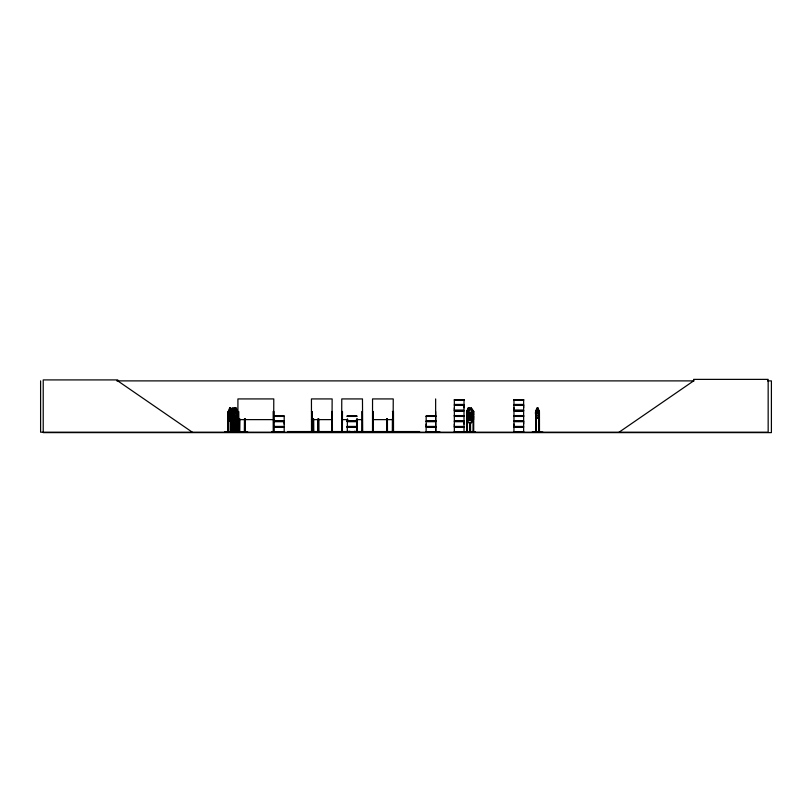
<?xml version="1.0" encoding="UTF-8"?>
<svg xmlns="http://www.w3.org/2000/svg" width="812" height="812" viewBox="0 0 812 812"><rect width="100%" height="100%" fill="white"/><g stroke="black" fill="none" stroke-linecap="round" stroke-linejoin="round"><path stroke-width="1.22" d="M284.18 424.067L284.18 421.682L274.507 421.682M435.841 426.442L426.158 426.442L426.168 424.067M454.344 426.442L454.344 421.682L464.028 421.682L464.017 426.442L454.344 426.442L454.355 424.067M454.344 410.161L454.344 405.411L464.028 405.411L464.017 410.161L454.344 410.161L454.355 407.786M464.017 424.067L464.017 421.682M464.017 407.786L464.017 405.411M513.966 426.442L513.966 421.682L523.649 421.682L523.638 426.442L513.966 426.442L513.976 424.067M513.966 410.161L513.966 405.411L523.649 405.411L523.638 410.161L513.966 410.161L513.976 407.786M523.638 424.067L523.638 421.682M523.638 407.786L523.638 405.411M431.903 432.177L439.657 431.761L426.087 432.014L426.168 427.396L435.841 427.396M439.657 431.791L426.168 431.852M467.103 411.329L467.144 432.187L467.204 411.237M536.113 432.177L536.011 411.248M538.874 411.329L538.853 432.187M234.079 411.329L234.039 432.136M473.051 411.379L473.711 411.501L473.711 432.187M232.151 411.39L232.283 418.038L230.892 421.235L229.613 421.235M347.485 431.436L347.455 431.994M513.925 432.157L523.659 431.984L523.638 427.396L513.966 427.396L513.925 432.014M468.037 410.567L468.747 408.7M467.519 410.425L467.905 408.274L471.295 408.274M536.224 411.501L536.813 408.274L538.051 408.274M463.408 432.136L475.365 431.801L454.355 431.852M470.168 432.177L470.219 422.453M470.331 432.126L470.3 422.453M532.337 431.801L542.842 432.126M539.067 432.177L539.178 411.471L538.072 408.182L536.793 408.182L535.646 411.501L535.697 432.187M539.239 432.126L539.239 431.436M229.613 408.274L228.984 413.958L229.837 415.906L230.679 415.906L231.521 411.501L230.892 408.274L229.542 408.274M229.613 411.552L228.984 417.246L229.837 419.195L230.679 419.195L231.521 417.246L230.892 411.552L229.613 411.552L228.233 414.749L229.522 418.028L230.912 418.028L232.212 414.749L229.958 408.7L230.04 414.211L230.892 411.501M369.227 432.085L375.997 432.187M224.741 431.801L247.64 432.136L242.818 432.136M231.268 432.177L231.227 421.235M236.617 432.085L236.637 416.363M236.86 413.958L236.018 415.906L235.175 415.906L234.323 413.958L234.952 408.274L233.572 411.471L233.623 432.187M231.714 411.501L232.709 408.274L234.709 408.274M315.472 432.136L308.113 432.136M236.343 432.136L236.353 431.436M384.34 432.126L396.794 431.791M346.602 431.801L357.574 432.136L357.442 431.436M350.723 432.177L350.835 431.548M466.727 432.187L466.778 411.471L467.966 408.182L471.336 408.182L473.7 411.471L471.295 408.182M537.991 418.028L539.219 414.719L539.249 411.471M468.94 408.274L467.773 413.958L469.336 415.906L470.879 415.906L472.411 413.958L471.264 408.274M468.94 412.953L467.773 418.647L469.336 420.596L470.879 420.596L472.411 418.647L472.411 416.18L470.473 408.7L469.701 408.7L468.95 412.943L469.701 414.211L471.264 412.943M239.784 432.126L239.824 431.436L238.972 431.436M229.593 408.182L228.273 411.501L228.294 432.187M228.345 414.78L229.674 411.471L230.984 411.471L232.09 414.719M230.841 418.028L232.161 414.719M233.612 411.501L234.932 408.182M230.912 421.316L232.242 418.007M236.18 418.028L237.54 414.749L236.251 418.028L232.628 418.028M341.659 431.801L341.771 398.925L362.467 398.925L362.68 432.136M347.272 431.801L347.404 418.799M349.952 432.167L349.759 431.436L349.82 432.187L348.703 432.177L348.784 431.436M231.105 410.649L232.628 408.182L236.251 408.182L237.54 411.471L237.469 414.749M230.709 411.501L232.679 408.182M466.616 416.18L468.869 412.872L471.295 412.872M466.535 416.15L468.9 412.872M471.264 417.947L473.589 414.719L473.589 411.501M471.264 412.872L473.66 416.15L473.548 419.408L471.224 422.636L468.9 422.636M471.264 422.717L473.548 419.408M349.008 432.177L350.226 432.187M352.378 432.004L352.134 431.548M352.662 432.177L353.403 432.146L352.114 431.984M352.966 431.578L353.129 432.004M454.314 415.714L464.038 415.957M475.385 432.126L454.314 432.177M513.945 415.714L523.659 415.906M619.089 432.187L693.631 380.889L693.631 379.377L768.162 379.377L768.162 432.187L40.6 432.187L40.6 380.889M228.04 432.136L228.05 411.501L228.69 411.207L228.7 432.136M116.806 380.889L694.016 380.889M767.594 380.889L771.4 380.889L771.4 432.623L43.219 432.623L43.219 379.914L117.76 379.914L117.76 380.889L192.292 432.187M454.334 399.677L464.038 399.677M513.955 399.677L523.659 399.677M454.355 400.154L464.017 400.154M513.976 400.154L523.638 400.154M454.273 404.782L464.088 404.782M513.905 404.782L523.72 404.782M454.273 405.076L464.088 405.076M513.905 405.076L523.72 405.076M229.522 408.182L230.912 408.182M234.881 408.274L236.231 408.274L236.86 411.501L236.82 432.187M537.656 408.7L537.189 408.7C535.524 415.521 539.269 415.511 537.585 408.7M454.273 410.496L464.088 410.496M513.905 410.496L523.72 410.496M454.273 410.791L464.088 410.791M513.905 410.791L523.72 410.791M231.785 411.207L231.846 432.187M237.124 411.207L237.033 432.187M535.93 411.207L535.94 432.126M231.501 411.501L232.212 411.471L232.08 432.187M392.835 411.471L392.866 432.187M466.778 411.471L466.595 432.187M234.029 411.501L233.389 411.501L233.389 432.187L233.389 431.436M236.84 411.501L237.54 411.471L236.18 408.182M237.926 411.501L238.667 411.501L238.738 432.187M311.443 411.501L312.031 411.501L312.021 432.187M341.771 411.501L342.471 411.501L342.39 432.187M362.467 411.501L361.766 411.501L361.685 432.187M372.546 411.501L373.124 411.501L373.165 432.187M392.399 411.501L393.475 411.501L393.505 432.187M435.638 411.501L435.912 432.187M466.616 411.501L467.418 411.501L467.428 432.187M538.792 411.501L539.442 411.501L539.483 432.187M230.537 411.978L229.623 414.78L230.04 417.5L230.892 416.221L230.456 411.978M233.683 414.719L234.932 418.028M466.819 414.719L468.93 418.028L471.336 418.028L473.589 414.719M539.138 414.719L538.072 418.028L536.793 418.028C536.539 416.769 534.073 411.796 536.296 411.501L536.326 432.187M454.355 415.582L464.017 415.582L464.017 411.126L454.344 411.126L454.344 415.703L464.038 415.714M513.976 415.582L523.638 415.582L523.649 411.126L513.966 411.126L513.966 415.703L523.659 415.703M274.497 415.957L284.19 415.957M347.14 415.957L356.844 415.957M426.148 415.957L435.841 415.957M274.497 416.12L284.19 416.12L284.18 420.728L274.507 420.728M347.14 416.13L356.844 416.15M435.841 416.12L426.148 416.12L426.168 420.728L435.841 420.728M274.517 416.424L284.18 416.424M347.16 416.424L356.823 416.424M426.168 416.424L435.831 416.424M454.355 416.424L464.017 416.424M513.976 416.424L523.638 416.424M228.304 418.038L229.674 421.316L230.984 421.316M466.616 419.408L468.9 422.717M237.926 419.621L273.776 419.621M311.443 419.621L332.138 419.621M341.771 419.621L347.861 419.621M356.377 419.621L362.467 419.621M372.546 419.621L393.241 419.621M347.15 420.728L356.833 420.728M274.436 421.063L284.251 421.063M347.079 421.063L356.894 421.063M426.087 421.063L435.902 421.063M454.273 421.063L464.088 421.063M513.905 421.063L523.72 421.063M274.436 421.357L284.251 421.357M347.079 421.357L356.894 421.357M426.087 421.357L435.902 421.357M454.273 421.357L464.088 421.357M513.905 421.357L523.72 421.357M347.15 421.682L356.833 421.682M435.841 421.682L426.158 421.682L426.158 426.442M468.869 422.717L471.295 422.717M274.507 426.442L284.19 426.442L284.19 421.682M347.15 426.442L356.833 426.442M274.436 426.767L284.251 426.767M347.079 426.767L356.894 426.767M426.087 426.767L435.902 426.767M454.273 426.767L464.088 426.767M513.905 426.767L523.72 426.767M274.436 427.061L284.251 427.061M347.079 427.061L356.894 427.061M426.087 427.061L435.902 427.061M454.273 427.061L464.088 427.061M513.905 427.061L523.72 427.061M274.507 427.396L284.19 427.396L284.19 431.984L271.99 431.761L275.918 432.136M347.15 427.396L356.833 427.396M227.989 431.436L228.7 431.436M230.446 431.436L232.151 431.436M233.328 431.436L234.039 431.436M235.845 431.436L237.49 431.436L237.449 432.187M237.855 431.436L238.738 431.436M244.382 431.436L245.234 431.436M273.979 431.436L273.096 431.436L273.096 432.187M466.595 431.436L467.489 431.436M469.915 431.436L470.605 431.436L470.574 432.187L470.544 422.453M535.666 431.436L536.356 431.436M538.823 431.436L539.513 431.436M247.599 431.801L242.737 432.187M272.04 431.801L284.18 431.852M513.976 431.852L523.638 431.852M315.513 432.085L308.144 432.085L321.359 432.126M329.002 432.136L335.681 432.126M473.954 432.136L472.888 431.436L472.888 432.187M467.042 432.126L466.87 431.436M352.814 432.177L351.829 432.177L352.581 432.177M468.971 417.947L466.646 414.719L467.489 416.942M231.714 413.958L233.044 415.906M231.613 416.394L232.679 418.028M233.369 414.211L232.719 412.943L233.369 408.7L234.029 408.7L234.485 410.567M536.224 413.958L537.006 415.906L537.788 415.906L538.549 413.958L537.97 408.274M230.841 408.182L232.161 411.501M228.273 414.719L229.593 418.028M537.991 408.182L539.138 411.501M535.727 414.719L536.884 417.947M228.669 432.085L228.659 431.436M473.518 431.436L473.497 432.187M473.163 431.436L473.183 432.187M473.071 411.501L473 432.187M469.986 422.453L469.945 432.187M464.028 431.984L464.028 427.396L454.344 427.396L454.344 431.984M435.648 398.925L435.638 432.187M419.571 432.187L419.55 431.548L287.59 431.548L287.59 432.187M418.048 431.548L418.048 432.187M393.688 431.548L393.688 432.187M393.282 431.436L393.282 432.187M393.089 432.187L393.241 398.925L372.546 398.925L372.515 432.187M392.957 418.799L392.947 432.187M392.714 431.436L392.683 432.187M392.49 431.436L392.511 432.187M392.399 418.799L392.328 432.187M392.176 431.436L392.176 432.187M387.415 418.799L387.476 432.187M387.253 418.799L387.324 432.187M387.141 431.436L387.141 432.187M386.857 418.799L386.969 432.187M386.695 418.799L386.705 432.187M386.624 431.436L386.624 432.187M380.95 431.548L380.95 432.187M379.448 431.548L379.448 432.187M374.139 431.548L374.139 432.187M372.891 411.501L372.931 432.187M372.779 411.501L372.779 432.187M362.385 431.436L362.385 432.187M361.847 431.436L361.847 432.187M357.361 418.799L357.361 432.187M356.742 431.436L356.742 432.187M356.661 418.799L356.58 432.187M355.22 431.436L355.199 432.187L355.088 431.436M354.925 431.436L354.885 432.187M354.753 431.436L354.783 432.187M354.56 431.436L354.6 432.187M354.448 432.187L354.387 431.436L354.194 432.187M353.443 431.548L353.443 432.187M350.54 432.187L350.459 431.436L350.439 432.187M349.576 431.436L349.495 432.187M349.424 431.436L349.312 432.187L349.119 431.436M349.099 431.436L348.937 432.187M348.104 431.436L348.186 432.187M348.023 431.436L348.023 432.187M342.552 431.436L342.552 432.187M341.852 431.436L341.852 432.187M332.412 432.187L332.372 411.501L331.783 411.501L331.743 432.187M331.976 431.436L331.976 432.187L332.138 398.925L311.443 398.925L311.503 432.187M331.438 431.548L331.438 432.187M330.139 431.548L330.139 432.187M327.713 431.548L327.713 432.187M326.201 431.548L326.201 432.187M318.74 418.799L318.73 432.187M318.558 418.799L318.619 432.187M318.477 431.436L318.334 432.187M318.223 418.799L318.162 432.187M318.04 418.799L317.979 432.187M313.625 418.799L313.686 432.187M313.442 418.799L313.503 432.187M313.351 431.436L313.33 432.187M313.097 418.799L313.097 432.187M312.924 418.799L312.955 432.187M312.864 431.436L312.864 432.187M312.072 431.436L312.072 432.187M311.838 432.187L311.798 411.501L311.676 432.187M310.742 431.548L310.742 432.187M289.092 431.548L289.092 432.187M288.341 431.548L288.341 432.187M273.908 432.187L273.908 411.501L273.167 411.501L273.228 432.187M273.685 432.187L273.776 398.925L237.926 398.925L237.855 432.187M273.411 431.436L273.39 432.187M245.163 418.799L245.062 432.187M245.001 418.799L244.909 432.187M244.889 431.436L244.727 432.187M244.615 418.799L244.554 432.187M244.453 418.799L244.392 432.187M239.763 418.799L239.662 432.187M239.591 418.799L239.51 432.187L239.327 431.436M239.215 418.799L239.144 432.187L239.043 418.799M238.535 411.501L238.606 432.187M238.444 431.436L238.423 432.187M238.149 431.436L238.17 432.187M238.058 411.501L238.058 432.187M237.419 411.501L237.419 432.187M237.185 413.927L237.145 432.187M236.465 416.363L236.465 432.187M236.201 431.436L236.17 432.187M236.089 416.363L236.018 432.187L235.916 416.363M233.734 416.363L233.775 432.187M231.887 431.436L231.887 432.187M231.694 431.436L231.694 432.187M231.501 418.799L231.491 432.187M231.065 421.235L231.126 432.187M230.943 431.436L230.973 432.187M230.791 431.436L230.77 432.187M230.679 421.235L230.679 432.187M230.517 421.235L230.517 432.187M228.395 411.501L228.436 432.187M229.4 413.673L230.08 416.16L229.37 418.718L230.293 416.617L231.176 418.759L230.527 416.14L231.217 413.765L230.314 415.653L229.4 413.673M235.378 408.7L234.962 412.943L235.795 414.211L236.231 411.501L235.297 408.7M468.301 415.084L469.549 417.561L468.25 420.119L469.945 418.018L471.65 420.119L470.361 417.541L471.62 415.165L469.975 417.053L468.301 415.084M469.701 413.379L468.95 417.622L470.473 418.901L471.264 416.18L470.473 413.379L469.671 413.379M468.9 408.182L466.535 411.471L468.93 408.182M464.038 399.849L454.334 399.849L454.355 404.457L464.028 404.457L464.028 399.869M523.659 399.859L513.955 399.859L513.976 404.457L523.649 404.457L523.649 399.869M464.038 416.15L454.334 416.12L454.355 420.728L464.028 420.728L464.028 416.15M523.659 416.13L513.955 416.12L513.976 420.728L523.649 420.728L523.649 416.15"/></g></svg>
